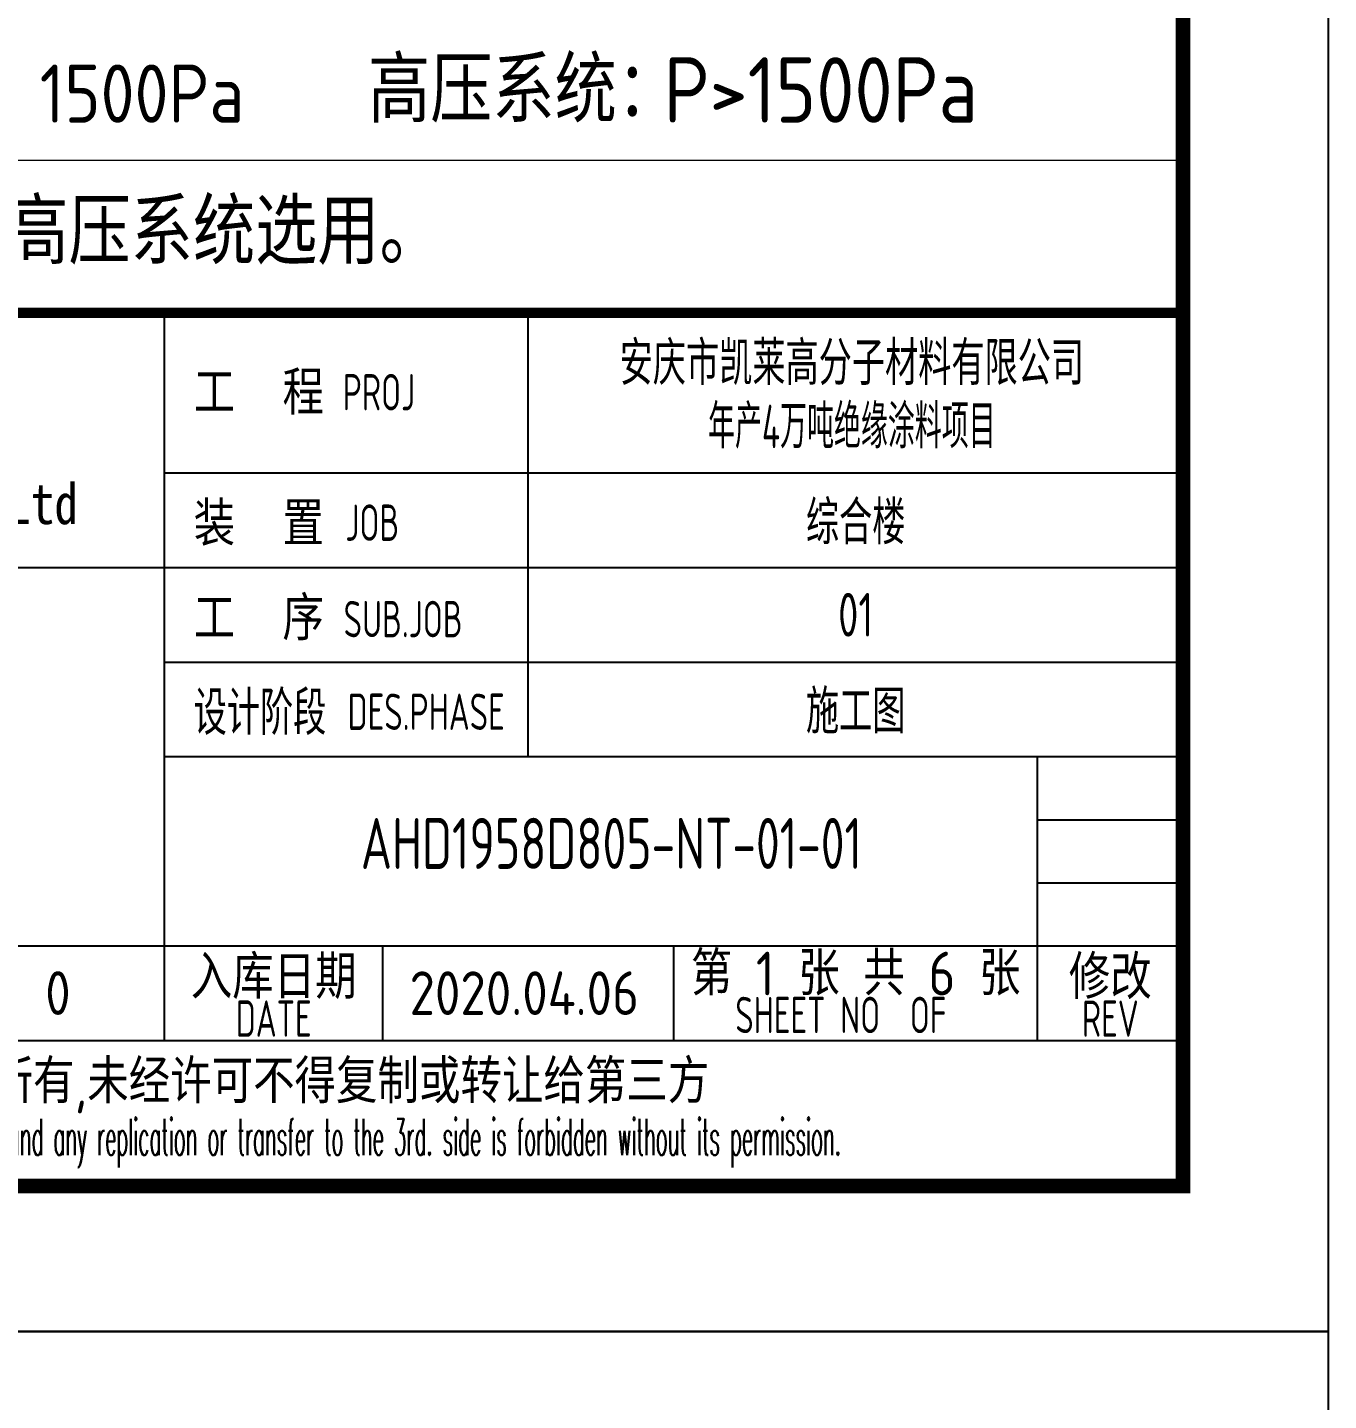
# Model space of a CAD drawing. Extents: x 5188914 to 7068445, y -542675 to 2032183.
# Drawn here: x 5244365 to 5253307, y -321812 to -312376 of the extents above; entities that cross this region are included whole.
import ezdxf
from ezdxf.enums import TextEntityAlignment as Align

# ---------------------------------------------------------------- set-up
doc = ezdxf.new("R2010")
doc.units = 0
doc.header["$LTSCALE"] = 1000
doc.header["$MEASUREMENT"] = 0
doc.layers.get('0').update_dxf_attribs({"linetype": 'CONTINUOUS'})
doc.layers.add('PUB_TEXT', color=7, linetype='CONTINUOUS')
doc.layers.add('TH_TITLE', color=7, linetype='CONTINUOUS')
doc.styles.add('AHD_TQ', font='sceie.shx', dxfattribs={"bigfont": 'sceic.shx'})
doc.styles.add('AHD_TQ_S', font='')
doc.styles.add('ECEC_TQ', font='txt_l.shx', dxfattribs={"bigfont": 'hztxt_l.shx'})
doc.styles.add('sceie', font='SCEIE', dxfattribs={"width": 0.75, "bigfont": 'SCEIC'})
doc.styles.get("Standard").update_dxf_attribs({"font": 'SCEIE', "bigfont": 'SCEIC'})
doc.styles.get('AHD_TQ_S').set_extended_font_data('SimSun')

msp = doc.modelspace()

# ---------------------------------------------------------------- linework, layer by layer
for p, q in [((5245307.2, -319337.3), (5245307.2, -314337.3)), ((5247807.2, -317387.3), (5247807.2, -314337.3)), ((5252307.2, -320337.3), (5252307.2, -314337.3)), ((5245307.2, -315437.3), (5252307.2, -315437.3)), ((5234307.2, -316087.3), (5245307.2, -316087.3)), ((5245307.2, -316087.3), (5252307.2, -316087.3)), ((5245307.2, -316737.3), (5252307.2, -316737.3)), ((5245307.2, -317387.3), (5252307.2, -317387.3)), ((5251307.2, -319337.3), (5251307.2, -317387.3)), ((5251307.2, -317820.7), (5252307.2, -317820.7)), ((5251307.2, -318254), (5252307.2, -318254)), ((5239807.2, -318687.3), (5252307.2, -318687.3)), ((5246807.2, -319337.3), (5246807.2, -318687.3)), ((5248807.2, -319337.3), (5248807.2, -318687.3)), ((5234307.2, -319337.3), (5252307.2, -319337.3)), ((5234307.2, -320337.3), (5252307.2, -320337.3))]:
    msp.add_line(p, q)
at = {"const_width": 70}
msp.add_lwpolyline([(5252307.2, -314337.3), (5234307.2, -314337.3)], dxfattribs=at)
at = {"layer": 'PUB_TEXT', "lineweight": 0}
for p, q in [((5252307.2, -302801.1), (5252307.2, -314337.3)), ((5233029.4, -313288.6), (5252307.2, -313288.6)), ((5233029.4, -314337.3), (5252307.2, -314337.3)), ((5233029.4, -314337.3), (5252307.2, -314337.3))]:
    msp.add_line(p, q, dxfattribs=at)
at = {"layer": 'TH_TITLE'}
for points in [[(5193907.2, -321337.3), (5253307.2, -321337.3), (5253307.2, -279337.3), (5193907.2, -279337.3)], [(5193907.2, -363337.3), (5253307.2, -363337.3), (5253307.2, -321337.3), (5193907.2, -321337.3)]]:
    msp.add_lwpolyline(points, close=True, dxfattribs=at)
at = {"layer": 'TH_TITLE', "const_width": 100}
msp.add_lwpolyline([(5196407.2, -320337.3), (5252307.2, -320337.3), (5252307.2, -280337.3), (5196407.2, -280337.3)], close=True, dxfattribs=at)

# ---------------------------------------------------------------- texts
for s, height, style, width, p in [('安庆市凯莱高分子材料有限公司', 300, 'sceie', 0.8, (5250030.9, -314667.2)), ('年产4万吨绝缘涂料项目', 300, 'sceie', 0.65, (5250030.9, -315102.2)), ('Anhui Huadong Chemical & Medical Engineering Co.,Ltd', 280, 'AHD_TQ_S', 0.85, (5240502.1, -315687.3)), ('综合楼', 300, 'sceie', 0.8, (5250057.2, -315762.3)), ('01', 300, 'sceie', 0.8, (5250057.2, -316412.3)), ('施工图', 300, 'sceie', 0.8, (5250057.2, -317062.3)), ('DATE', 250, 'AHD_TQ', 0.75, (5246057.2, -319187.3)), ('SHEET NO  OF  ', 250, 'AHD_TQ', 0.75, (5250057.2, -319162.3)), ('REV', 250, 'AHD_TQ', 0.75, (5251807.2, -319187.3)), ('The proprietary right of this document belongs to Anhui Huadong Chemical And Medical Engineering  Co.,Ltd.  and any replication or transfer to the 3rd. side is forbidden without its permission. ', 250, 'ECEC_TQ', 0.4, (5243307.2, -320037.3))]:
    msp.add_text(s, height=height, dxfattribs=dict(style=style, width=width)).set_placement(p, align=Align.MIDDLE)
at = {"style": 'AHD_TQ'}
for s, p in [('工  程 ', (5245507.2, -315037.3)), ('装  置 ', (5245507.2, -315937.3)), ('工  序 ', (5245507.2, -316587.3))]:
    msp.add_text(s, height=300, dxfattribs=at).set_placement(p)
for s, height, width, p in [('PROJ', 250, 0.75, (5246531.6, -315007.9)), ('JOB', 250, 0.75, (5246549.6, -315904.5)), ('SUB.JOB', 250, 0.75, (5246538, -316567.2)), ('设计阶段', 300, 0.8, (5245507.2, -317237.3)), ('DES.PHASE', 250, 0.75, (5246565.3, -317204))]:
    msp.add_text(s, height=height, dxfattribs=dict(at, width=width)).set_placement(p)
for s, p in [('入库日期', (5246057.2, -318887.3)), ('第 1 张 共 6 张', (5250057.2, -318862.3)), ('修改', (5251807.2, -318887.3)), ('本文件专有权属安徽华东化工医药工程有限责任公司所有,未经许可不得复制或转让给第三方', (5243307.2, -319637.3))]:
    msp.add_text(s, height=300, dxfattribs=at).set_placement(p, align=Align.MIDDLE)
at = {"style": 'sceie', "width": 0.8}
msp.add_attdef('AHD1958D805-NT-01-01', text='200320-02-040', height=350, dxfattribs=at).set_placement((5248378, -317983.6), align=Align.MIDDLE)
at = {"lineweight": -3, "style": 'AHD_TQ'}
msp.add_attdef('0', text='0', height=300, dxfattribs=at).set_placement((5244574.1, -319012.3), align=Align.MIDDLE)
at = {"style": 'AHD_TQ'}
for tag, p in [('0', (5244574.1, -319012.3)), ('2020.04.06', (5247779.3, -319012.3))]:
    msp.add_attdef(tag, text='0', height=300, dxfattribs=at).set_placement(p, align=Align.MIDDLE)
at = {"layer": 'PUB_TEXT', "lineweight": 0}
for s, height, p in [('高压系统：', 450, (5246705.4, -313031.2)), ('P>1500Pa', 450, (5248738, -313031.2)), ('1500Pa', 400, (5244448.6, -313031.2)), ('）本表也适用一般钢板厚度。  3）排烟风管板材厚度按高压系统选用。', 450, (5233629.2, -314005.6))]:
    msp.add_text(s, height=height, dxfattribs=at).set_placement(p)

doc.saveas('drawing.dxf')
